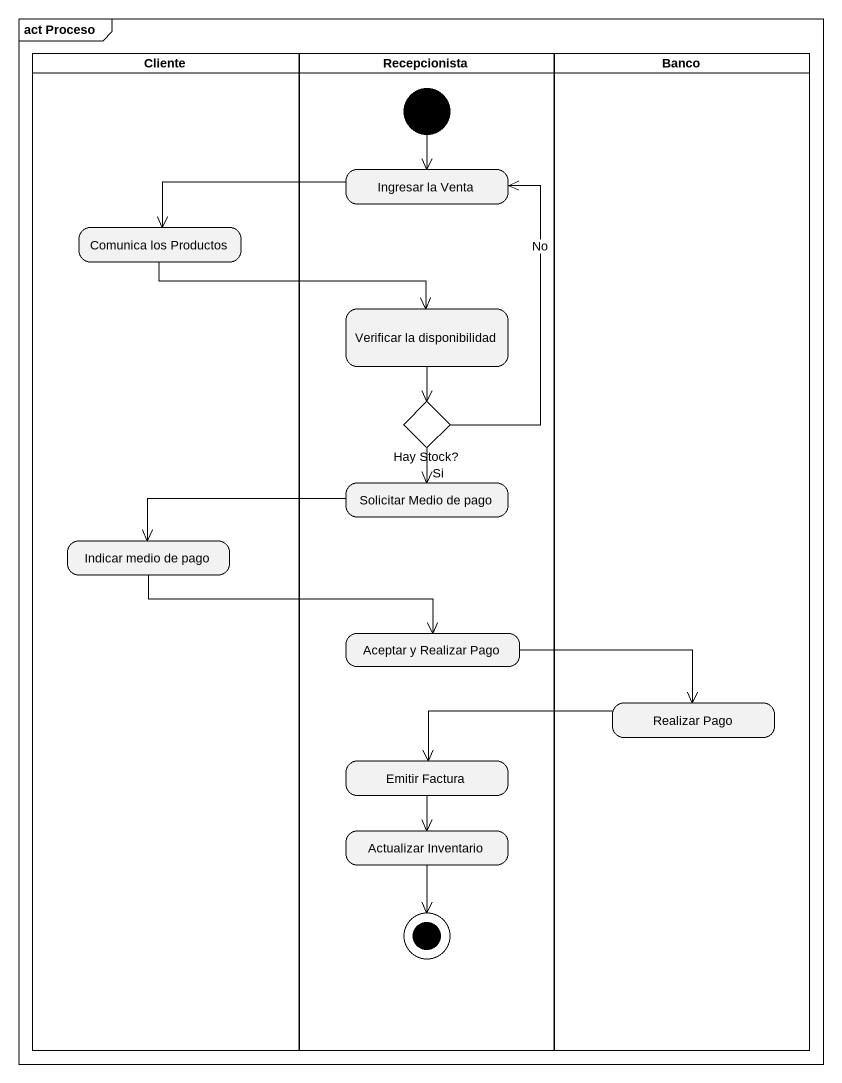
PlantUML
@startuml
mainframe act Proceso
hide empty description
state Cliente <<partition>> {
  state "Comunica los Productos" as Comunica_los_Productos
  state "Indicar medio de pago" as Indicar_medio_de_pago
}
state Recepcionista <<partition>> {
  state "Ingresar la Venta" as Ingresar_la_Venta
  state "Verificar la disponibilidad" as Verificar_la_disponibilidad
  state "Hay Stock?" as Hay_Stock <<choice>>
  state "Solicitar Medio de pago" as Solicitar_Medio_de_pago
  state "Aceptar y Realizar Pago" as Aceptar_y_Realizar_Pago
  state "Emitir Factura" as Emitir_Factura
  state "Actualizar Inventario" as Actualizar_Inventario
  [*] --> Ingresar_la_Venta
  Actualizar_Inventario --> [*]
}
state Banco <<partition>> {
  state "Realizar Pago" as Realizar_Pago
}
Ingresar_la_Venta -left-> Comunica_los_Productos
Comunica_los_Productos -right-> Verificar_la_disponibilidad
Verificar_la_disponibilidad --> Hay_Stock
Hay_Stock -up-> Ingresar_la_Venta : No
Hay_Stock --> Solicitar_Medio_de_pago : Si
Solicitar_Medio_de_pago -left-> Indicar_medio_de_pago
Indicar_medio_de_pago -right-> Aceptar_y_Realizar_Pago
Aceptar_y_Realizar_Pago -right-> Realizar_Pago
Realizar_Pago -left-> Emitir_Factura
Emitir_Factura --> Actualizar_Inventario
@enduml
